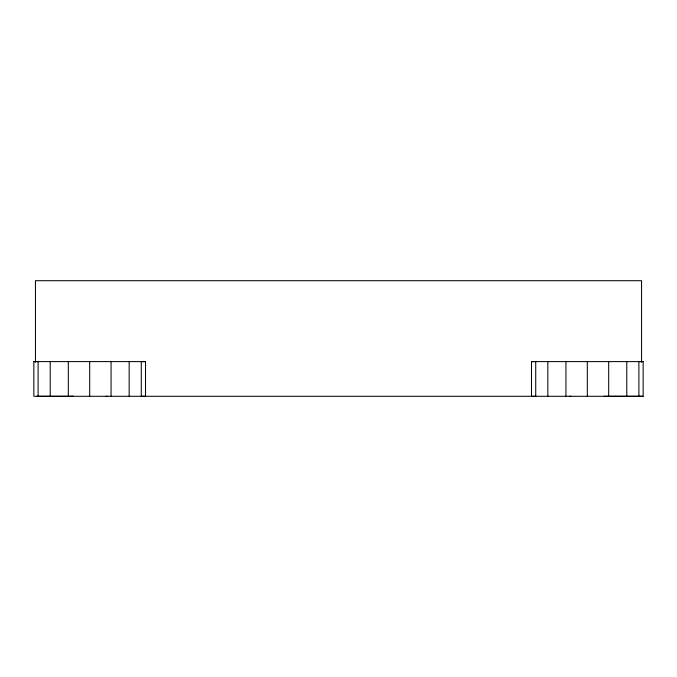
<?xml version="1.0" encoding="UTF-8"?>
<svg xmlns="http://www.w3.org/2000/svg" width="677" height="677" viewBox="0 0 677 677"><rect width="100%" height="100%" fill="white"/><g stroke="black" fill="none" stroke-linecap="round" stroke-linejoin="round"><path stroke-width="1.02" d="M106.137 396.299L107.677 396.29M603.757 396.299L643.15 396.29L643.15 361.603L639.96 361.611M142.322 396.299L145.513 396.29L145.513 361.603L141.273 361.603L141.273 396.29M643.15 396.29L33.85 396.29L33.85 361.603L145.513 361.603M534.678 396.299L531.487 396.29L531.487 361.603L643.15 361.611M37.04 396.29L73.243 396.299L71.694 396.29M531.487 361.603L534.678 361.611M33.85 361.603L38.107 361.603L38.107 396.29M569.323 396.29L570.863 396.299M641.559 362.161L641.559 280.701L35.458 280.701L35.458 362.161M638.893 361.603L638.893 396.29M626.784 361.603L626.784 396.29M608.682 361.603L608.682 396.29M587.314 361.603L587.314 396.29M565.938 361.603L565.938 396.29M547.837 361.603L547.837 396.29M535.727 361.603L535.727 396.29M129.163 361.603L129.163 396.29M111.062 361.603L111.062 396.29M89.686 361.603L89.686 396.29M68.318 361.603L68.318 396.29M50.216 361.603L50.216 396.29"/></g></svg>
